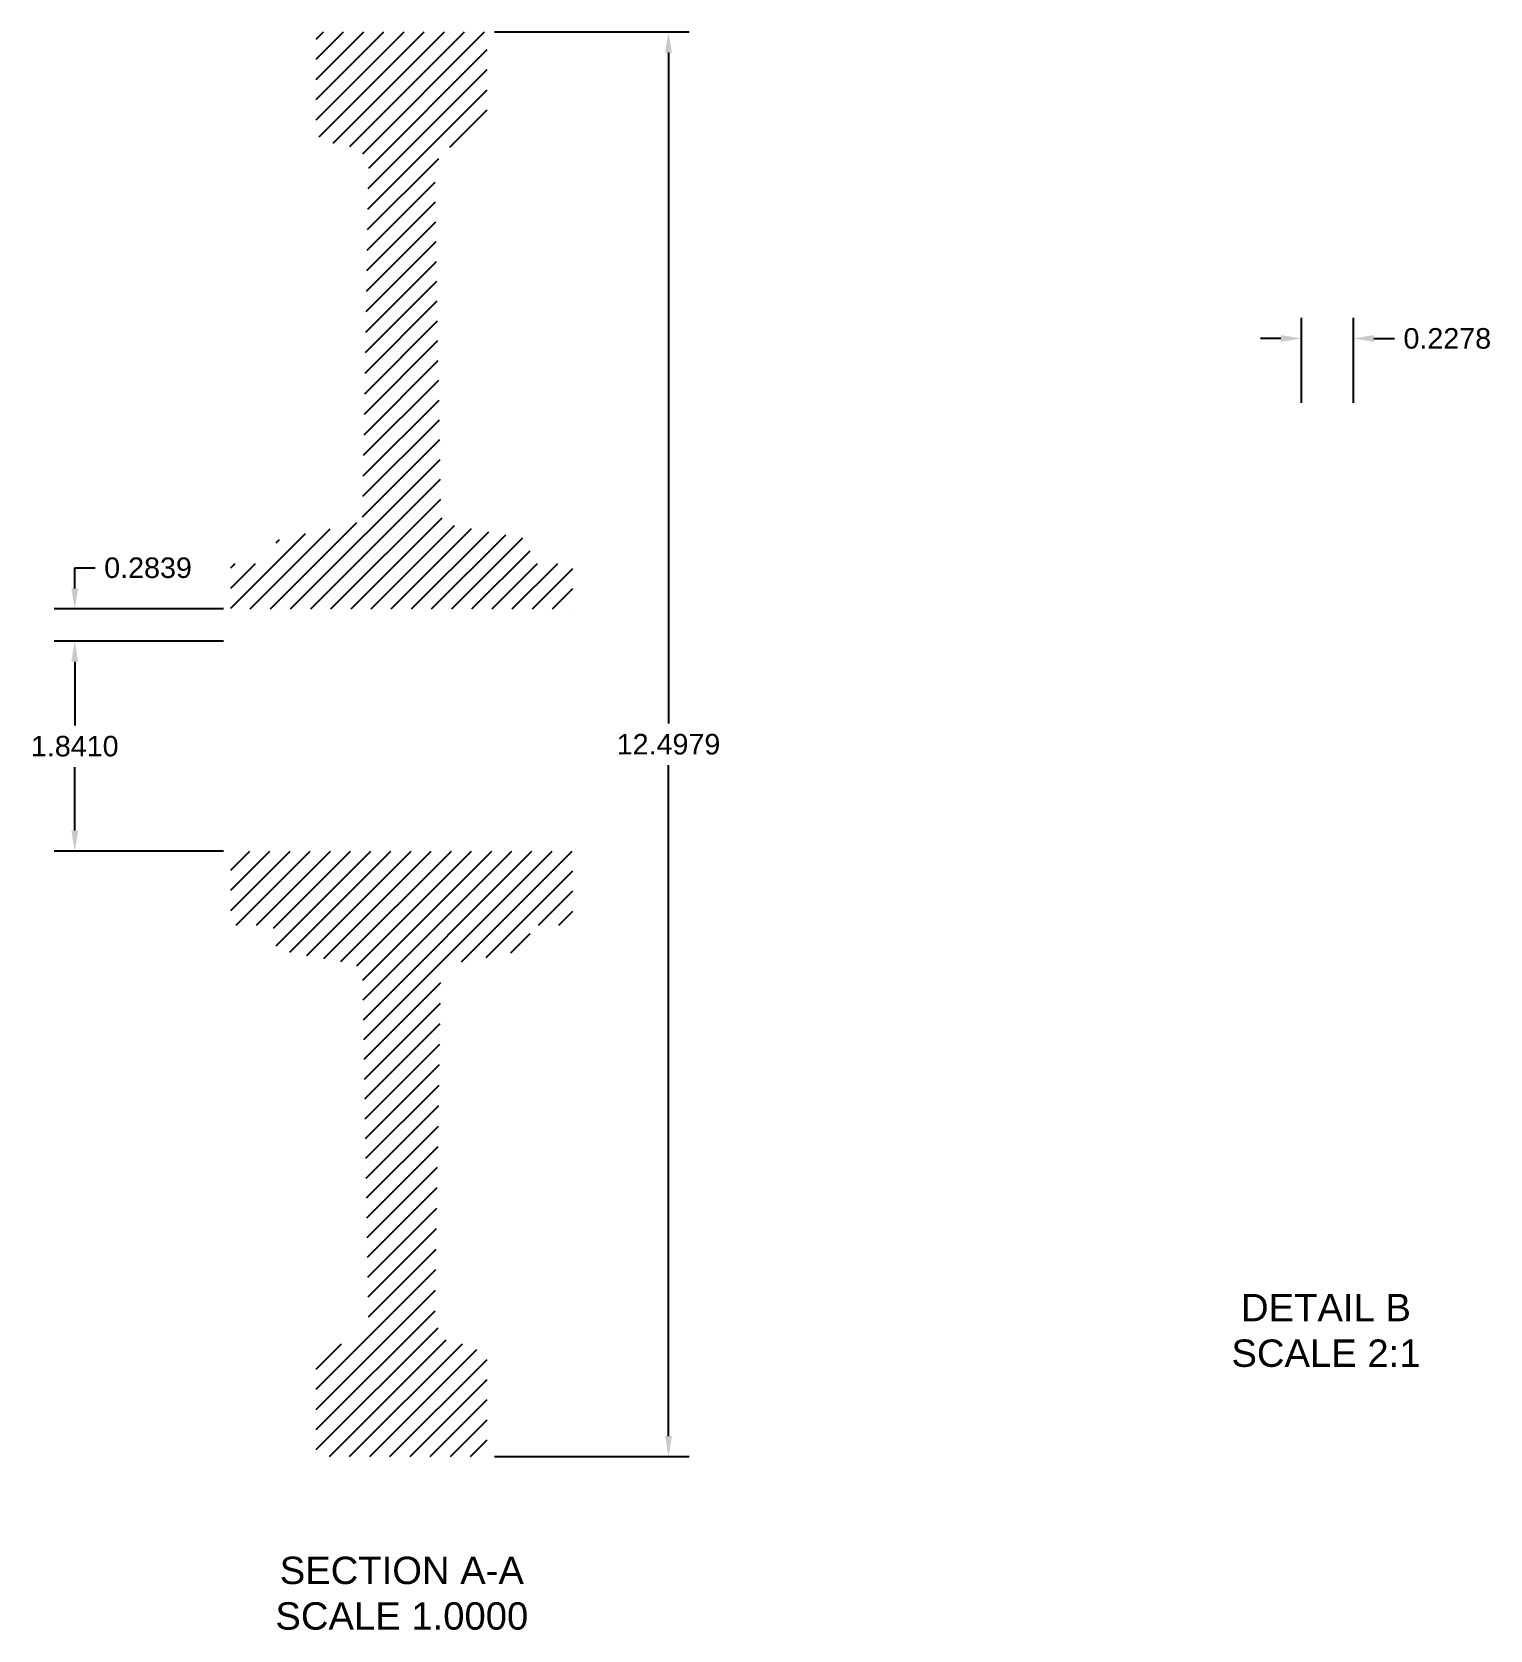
# Paper-space layout 'Layout1' of a CAD drawing. Header units: inches. Extents: x 18.1 to 30.9, y 0.3 to 14.3.
import ezdxf

# ---------------------------------------------------------------- set-up
doc = ezdxf.new("R2010")
doc.units = ezdxf.units.IN
doc.header["$MEASUREMENT"] = 0
doc.header["$PDMODE"] = 35
doc.layers.add('MD_Annotation', color=7, linetype='Continuous', lineweight=25)
doc.layers.add('MD_Hatching', color=7, linetype='Continuous', lineweight=25)
doc.layers.add('Part', color=1, linetype='Continuous')
doc.styles.get("Standard").update_dxf_attribs({"font": 'arial.ttf'})
doc.dimstyles.get("Standard").update_dxf_attribs({"dimtxt": 0.18, "dimasz": 0.18, "dimexe": 0.18, "dimexo": 0.0625, "dimgap": 0.09, "dimtad": 0, "dimtih": 1, "dimtoh": 1, "dimdec": 4, "dimzin": 0, "dimdsep": 46, "dimtxsty": 'Standard', "dimcen": 0.09, "dimadec": 0, "dimazin": 0, "dimtfac": 1, "dimtdec": 4, "dimtofl": 0, "dimtmove": 0, "dimatfit": 3, "dimfxl": 1, "dimtolj": 1, "dimtzin": 0, "dimarcsym": 0})

# ---------------------------------------------------------------- blocks, each defined once
blk = doc.blocks.new('*D11')
at = {"layer": 'Defpoints', "color": 0, "transparency": 16777216}
for p in [(22.093, 14.291), (22.093, 1.793), (23.682, 1.793)]:
    blk.add_point(p, dxfattribs=at)
at = {"layer": 'Part', "color": 0, "lineweight": -2, "transparency": 16777216}
for p, q in [((22.155, 14.291), (23.862, 14.291)), ((23.682, 14.111), (23.682, 8.224)), ((23.682, 1.973), (23.682, 7.86)), ((22.155, 1.793), (23.862, 1.793))]:
    blk.add_line(p, q, dxfattribs=at)
at = {"layer": 'Part', "color": 0, "transparency": 16777216}
for points in [[(23.652, 14.111), (23.712, 14.111), (23.682, 14.291)], [(23.652, 1.973), (23.712, 1.973), (23.682, 1.793)]]:
    blk.add_solid(points, dxfattribs=at)
at = {"layer": 'Part', "color": 0, "transparency": 16777216, "insert": (23.682, 8.042), "char_height": 0.18, "attachment_point": 5}
blk.add_mtext('\\A1;12.4979', dxfattribs=at)
blk = doc.blocks.new('*D12')
at = {"layer": 'Defpoints', "color": 0, "transparency": 16777216}
for p in [(19.843, 8.946), (18.474, 7.105), (19.843, 7.105)]:
    blk.add_point(p, dxfattribs=at)
at = {"layer": 'Part', "color": 0, "lineweight": -2, "transparency": 16777216}
for p, q in [((19.78, 8.946), (18.294, 8.946)), ((18.474, 8.766), (18.474, 8.207)), ((18.474, 7.285), (18.474, 7.843)), ((19.78, 7.105), (18.294, 7.105))]:
    blk.add_line(p, q, dxfattribs=at)
at = {"layer": 'Part', "color": 0, "transparency": 16777216}
for points in [[(18.444, 8.766), (18.504, 8.766), (18.474, 8.946)], [(18.444, 7.285), (18.504, 7.285), (18.474, 7.105)]]:
    blk.add_solid(points, dxfattribs=at)
at = {"layer": 'Part', "color": 0, "transparency": 16777216, "insert": (18.474, 8.025), "char_height": 0.18, "attachment_point": 5}
blk.add_mtext('\\A1;1.8410', dxfattribs=at)
blk = doc.blocks.new('*D13')
at = {"layer": 'Defpoints', "color": 0, "transparency": 16777216}
for p in [(18.474, 9.23), (19.843, 9.23), (19.843, 8.946)]:
    blk.add_point(p, dxfattribs=at)
at = {"layer": 'Part', "color": 0, "lineweight": -2, "transparency": 16777216}
for p, q in [((18.474, 9.41), (18.474, 9.59)), ((18.474, 9.59), (18.654, 9.59)), ((19.78, 9.23), (18.294, 9.23)), ((19.78, 8.946), (18.294, 8.946)), ((18.474, 8.766), (18.474, 8.586))]:
    blk.add_line(p, q, dxfattribs=at)
at = {"layer": 'Part', "color": 0, "transparency": 16777216}
for points in [[(18.444, 9.41), (18.504, 9.41), (18.474, 9.23)], [(18.444, 8.766), (18.504, 8.766), (18.474, 8.946)]]:
    blk.add_solid(points, dxfattribs=at)
at = {"layer": 'Part', "color": 0, "transparency": 16777216, "insert": (19.117, 9.59), "char_height": 0.18, "attachment_point": 5}
blk.add_mtext('\\A1;0.2839', dxfattribs=at)
blk = doc.blocks.new('*D14')
at = {"layer": 'Defpoints', "color": 0, "transparency": 16777216}
for p in [(29.689, 11.602), (29.233, 10.976), (29.689, 10.976)]:
    blk.add_point(p, dxfattribs=at)
at = {"layer": 'Part', "color": 0, "lineweight": -2, "transparency": 16777216}
for p, q in [((29.233, 11.038), (29.233, 11.782)), ((29.689, 11.038), (29.689, 11.782)), ((29.053, 11.602), (28.873, 11.602)), ((29.869, 11.602), (30.049, 11.602))]:
    blk.add_line(p, q, dxfattribs=at)
at = {"layer": 'Part', "color": 0, "transparency": 16777216}
for points in [[(29.053, 11.632), (29.053, 11.572), (29.233, 11.602)], [(29.869, 11.632), (29.869, 11.572), (29.689, 11.602)]]:
    blk.add_solid(points, dxfattribs=at)
at = {"layer": 'Part', "color": 0, "transparency": 16777216, "insert": (30.513, 11.602), "char_height": 0.18, "attachment_point": 5}
blk.add_mtext('\\A1;0.2278', dxfattribs=at)

psp = doc.layouts.get("Layout1")

# ---------------------------------------------------------------- hatches: boundary and pattern name
at = {"layer": 'MD_Hatching'}
h = psp.add_hatch(dxfattribs=at)
h.set_pattern_fill('ANSI31', color=256, style=0)
edge = h.paths.add_edge_path(flags=0)
edge.add_line((19.84285, 9.22982), (22.84285, 9.22982))
edge.add_line((22.84285, 9.22982), (22.84285, 9.62882))
edge.add_line((22.84285, 9.62882), (22.46785, 9.62882))
edge.add_line((22.46785, 9.62882), (22.46785, 9.79233))
edge.add_line((22.46785, 9.79233), (22.40785, 9.85233))
edge.add_line((22.40785, 9.85233), (21.78893, 9.96486))
edge.add_spline(control_points=[(21.78893, 9.96486), (21.78034, 9.96642), (21.77187, 9.969), (21.75079, 9.97773), (21.73602, 9.9876), (21.72471, 9.99891), (21.72388, 9.99977), (21.72304, 10.00065)], knot_values=[0.95461425, 0.95461425, 0.95461425, 0.95461425, 1.01564621, 1.01564621, 1.12849582, 1.12849582, 1.13748923, 1.13748923, 1.13748923, 1.13748923], degree=3, periodic=0)
edge.add_spline(control_points=[(21.72304, 10.00065), (21.71943, 10.00449), (21.7158, 10.00822), (21.70427, 10.01975), (21.69587, 10.02765), (21.68703, 10.03539)], knot_values=[6.83723435, 6.83723435, 6.83723435, 6.83723435, 6.87636265, 6.87636265, 6.96145387, 6.96145387, 6.96145387, 6.96145387], degree=3, periodic=0)
edge.add_line((21.68703, 10.03539), (21.63343, 13.1058))
edge.add_spline(control_points=[(21.63343, 13.1058), (21.64274, 13.12112), (21.65066, 13.13699), (21.66222, 13.16489), (21.66699, 13.17864), (21.67089, 13.19292)], knot_values=[3.39145675, 3.39145675, 3.39145675, 3.39145675, 3.51713913, 3.51713913, 3.62157437, 3.62157437, 3.62157437, 3.62157437], degree=3, periodic=0)
edge.add_spline(control_points=[(21.67089, 13.19292), (21.67226, 13.19796), (21.67394, 13.20281), (21.68146, 13.22096), (21.69134, 13.23574), (21.71228, 13.25669), (21.72706, 13.26656), (21.74733, 13.27496), (21.75477, 13.27731), (21.7624, 13.27888)], knot_values=[1.430168, 1.430168, 1.430168, 1.430168, 1.46704216, 1.46704216, 1.57989157, 1.57989157, 1.69274093, 1.69274093, 1.74713639, 1.74713639, 1.74713639, 1.74713639], degree=3, periodic=0)
edge.add_line((21.7624, 13.27888), (21.97285, 13.32234))
edge.add_line((21.97285, 13.32234), (22.09285, 13.44234))
edge.add_line((22.09285, 13.44234), (22.09285, 14.2913))
edge.add_line((22.09285, 14.2913), (20.59285, 14.2913))
edge.add_line((20.59285, 14.2913), (20.59285, 13.44487))
edge.add_spline(control_points=[(20.59285, 13.44487), (20.59285, 13.43006), (20.59632, 13.41263), (20.60766, 13.38526), (20.61753, 13.37049), (20.63847, 13.34954), (20.65325, 13.33967), (20.67353, 13.33127), (20.68097, 13.32892), (20.68859, 13.32735)], knot_values=[0.45139754, 0.45139754, 0.45139754, 0.45139754, 0.56424699, 0.56424699, 0.67709641, 0.67709641, 0.78994577, 0.78994577, 0.84434122, 0.84434122, 0.84434122, 0.84434122], degree=3, periodic=0)
edge.add_line((20.68859, 13.32735), (20.92331, 13.27888))
edge.add_spline(control_points=[(20.92331, 13.27888), (20.93093, 13.27731), (20.93837, 13.27496), (20.95865, 13.26656), (20.97343, 13.25669), (20.99437, 13.23574), (21.00424, 13.22096), (21.01176, 13.20281), (21.01345, 13.19796), (21.01482, 13.19292)], knot_values=[0.05845387, 0.05845387, 0.05845387, 0.05845387, 0.11284932, 0.11284932, 0.22569869, 0.22569869, 0.3385481, 0.3385481, 0.37542226, 0.37542226, 0.37542226, 0.37542226], degree=3, periodic=0)
edge.add_spline(control_points=[(21.01482, 13.19292), (21.01871, 13.17864), (21.02349, 13.16489), (21.03505, 13.13699), (21.04297, 13.12112), (21.05228, 13.1058)], knot_values=[1.49426461, 1.49426461, 1.49426461, 1.49426461, 1.59869985, 1.59869985, 1.72438223, 1.72438223, 1.72438223, 1.72438223], degree=3, periodic=0)
edge.add_line((21.05228, 13.1058), (20.99868, 10.03539))
edge.add_spline(control_points=[(20.99868, 10.03539), (20.98984, 10.02765), (20.98144, 10.01975), (20.96991, 10.00822), (20.96628, 10.00449), (20.96266, 10.00065)], knot_values=[0.89724106, 0.89724106, 0.89724106, 0.89724106, 0.98233228, 0.98233228, 1.02146058, 1.02146058, 1.02146058, 1.02146058], degree=3, periodic=0)
edge.add_spline(control_points=[(20.96266, 10.00065), (20.96183, 9.99977), (20.961, 9.99891), (20.94969, 9.9876), (20.93492, 9.97773), (20.91383, 9.969), (20.90537, 9.96642), (20.89678, 9.96486)], knot_values=[0.66810457, 0.66810457, 0.66810457, 0.66810457, 0.67709827, 0.67709827, 0.78994773, 0.78994773, 0.85097956, 0.85097956, 0.85097956, 0.85097956], degree=3, periodic=0)
edge.add_line((20.89678, 9.96486), (20.31639, 9.85934))
edge.add_spline(control_points=[(20.31639, 9.85934), (20.3078, 9.85777), (20.29933, 9.8552), (20.27825, 9.84647), (20.26347, 9.8366), (20.24253, 9.81565), (20.23266, 9.80088), (20.22132, 9.77351), (20.21785, 9.75608), (20.21785, 9.74127)], knot_values=[0.05181734, 0.05181734, 0.05181734, 0.05181734, 0.11284913, 0.11284913, 0.2256986, 0.2256986, 0.3385485, 0.3385485, 0.45139883, 0.45139883, 0.45139883, 0.45139883], degree=3, periodic=0)
edge.add_line((20.21785, 9.74127), (20.21785, 9.62882))
edge.add_line((20.21785, 9.62882), (19.84285, 9.62882))
edge.add_line((19.84285, 9.62882), (19.84285, 9.22982))
edge = h.paths.add_edge_path(flags=0)
edge.add_line((19.84285, 7.10486), (19.84285, 6.45586))
edge.add_line((19.84285, 6.45586), (20.21785, 6.45586))
edge.add_line((20.21785, 6.45586), (20.21785, 6.34341))
edge.add_spline(control_points=[(20.21785, 6.34341), (20.21785, 6.3286), (20.22132, 6.31117), (20.23266, 6.28381), (20.24253, 6.26903), (20.26347, 6.24808), (20.27825, 6.23821), (20.29933, 6.22948), (20.3078, 6.22691), (20.31639, 6.22534)], knot_values=[1.35419685, 1.35419685, 1.35419685, 1.35419685, 1.46704717, 1.46704717, 1.57989708, 1.57989708, 1.69274654, 1.69274654, 1.75377833, 1.75377833, 1.75377833, 1.75377833], degree=3, periodic=0)
edge.add_line((20.31639, 6.22534), (20.89678, 6.11982))
edge.add_spline(control_points=[(20.89678, 6.11982), (20.90537, 6.11826), (20.91383, 6.11568), (20.93492, 6.10695), (20.94969, 6.09708), (20.961, 6.08577), (20.96183, 6.08491), (20.96266, 6.08403)], knot_values=[0.95461425, 0.95461425, 0.95461425, 0.95461425, 1.01564607, 1.01564607, 1.12849554, 1.12849554, 1.13748924, 1.13748924, 1.13748924, 1.13748924], degree=3, periodic=0)
edge.add_spline(control_points=[(20.96266, 6.08403), (20.96628, 6.08019), (20.96991, 6.07646), (20.98144, 6.06493), (20.98984, 6.05703), (20.99868, 6.04929)], knot_values=[6.83723435, 6.83723435, 6.83723435, 6.83723435, 6.87636265, 6.87636265, 6.96145387, 6.96145387, 6.96145387, 6.96145387], degree=3, periodic=0)
edge.add_line((20.99868, 6.04929), (21.05228, 2.97888))
edge.add_spline(control_points=[(21.05228, 2.97888), (21.04297, 2.96356), (21.03505, 2.94769), (21.02349, 2.91979), (21.01871, 2.90604), (21.01482, 2.89176)], knot_values=[3.39145675, 3.39145675, 3.39145675, 3.39145675, 3.51713913, 3.51713913, 3.62157437, 3.62157437, 3.62157437, 3.62157437], degree=3, periodic=0)
edge.add_spline(control_points=[(21.01482, 2.89176), (21.01345, 2.88672), (21.01176, 2.88187), (21.00424, 2.86372), (20.99437, 2.84894), (20.97343, 2.82799), (20.95865, 2.81812), (20.93837, 2.80972), (20.93093, 2.80737), (20.92331, 2.8058)], knot_values=[1.430168, 1.430168, 1.430168, 1.430168, 1.46704216, 1.46704216, 1.57989157, 1.57989157, 1.69274093, 1.69274093, 1.74713639, 1.74713639, 1.74713639, 1.74713639], degree=3, periodic=0)
edge.add_line((20.92331, 2.8058), (20.68859, 2.75733))
edge.add_spline(control_points=[(20.68859, 2.75733), (20.68097, 2.75576), (20.67353, 2.75341), (20.65325, 2.74501), (20.63847, 2.73514), (20.61753, 2.71419), (20.60766, 2.69942), (20.59632, 2.67205), (20.59285, 2.65462), (20.59285, 2.63981)], knot_values=[0.96124897, 0.96124897, 0.96124897, 0.96124897, 1.01564442, 1.01564442, 1.12849378, 1.12849378, 1.2413432, 1.2413432, 1.35419265, 1.35419265, 1.35419265, 1.35419265], degree=3, periodic=0)
edge.add_line((20.59285, 2.63981), (20.59285, 1.79338))
edge.add_line((20.59285, 1.79338), (22.09285, 1.79338))
edge.add_line((22.09285, 1.79338), (22.09285, 2.64234))
edge.add_line((22.09285, 2.64234), (21.97285, 2.76234))
edge.add_line((21.97285, 2.76234), (21.7624, 2.8058))
edge.add_spline(control_points=[(21.7624, 2.8058), (21.75477, 2.80737), (21.74733, 2.80972), (21.72706, 2.81812), (21.71228, 2.82799), (21.69134, 2.84894), (21.68146, 2.86372), (21.67394, 2.88187), (21.67226, 2.88672), (21.67089, 2.89176)], knot_values=[0.05845387, 0.05845387, 0.05845387, 0.05845387, 0.11284932, 0.11284932, 0.22569869, 0.22569869, 0.3385481, 0.3385481, 0.37542226, 0.37542226, 0.37542226, 0.37542226], degree=3, periodic=0)
edge.add_spline(control_points=[(21.67089, 2.89176), (21.66699, 2.90604), (21.66222, 2.91979), (21.65066, 2.94769), (21.64274, 2.96356), (21.63343, 2.97888)], knot_values=[1.49426461, 1.49426461, 1.49426461, 1.49426461, 1.59869985, 1.59869985, 1.72438223, 1.72438223, 1.72438223, 1.72438223], degree=3, periodic=0)
edge.add_line((21.63343, 2.97888), (21.68703, 6.04929))
edge.add_spline(control_points=[(21.68703, 6.04929), (21.69587, 6.05703), (21.70427, 6.06493), (21.7158, 6.07646), (21.71943, 6.08019), (21.72304, 6.08403)], knot_values=[0.89724106, 0.89724106, 0.89724106, 0.89724106, 0.98233228, 0.98233228, 1.02146058, 1.02146058, 1.02146058, 1.02146058], degree=3, periodic=0)
edge.add_spline(control_points=[(21.72304, 6.08403), (21.72388, 6.08491), (21.72471, 6.08577), (21.73602, 6.09708), (21.75079, 6.10695), (21.77187, 6.11568), (21.78034, 6.11826), (21.78893, 6.11982)], knot_values=[0.66810457, 0.66810457, 0.66810457, 0.66810457, 0.67709798, 0.67709798, 0.78994759, 0.78994759, 0.85097955, 0.85097955, 0.85097955, 0.85097955], degree=3, periodic=0)
edge.add_line((21.78893, 6.11982), (22.40785, 6.23235))
edge.add_line((22.40785, 6.23235), (22.46785, 6.29235))
edge.add_line((22.46785, 6.29235), (22.46785, 6.45586))
edge.add_line((22.46785, 6.45586), (22.84285, 6.45586))
edge.add_line((22.84285, 6.45586), (22.84285, 7.10486))
edge.add_line((22.84285, 7.10486), (19.84285, 7.10486))

# ---------------------------------------------------------------- texts
at = {"layer": 'MD_Annotation', "char_height": 0.24, "attachment_point": 2}
for s, insert, width in [('DETAIL B\\PSCALE 2:1', (29.44872, 3.22087), 1.702101), ('SECTION A-A\\PSCALE 1.0000', (21.34285, 0.91543), 2.3070123)]:
    psp.add_mtext(s, dxfattribs=dict(at, insert=insert, width=width))

# ---------------------------------------------------------------- dimensions: what is measured, and where the dimension line sits
at = {"layer": 'Part'}
for base, p1, p2, angle, override, picture, middle in [((23.68244, 1.79338), (22.09285, 14.2913), (22.09285, 1.79338), 90, {"dimlfac": -1}, '*D11', (23.68244, 8.04234)), ((29.68899, 11.60162), (29.23335, 10.97587), (29.68899, 10.97587), 180, {"dimlfac": -0.5}, '*D14', (30.5128, 11.60162)), ((18.47366, 7.10486), (19.84285, 8.94589), (19.84285, 7.10486), 270, {"dimlfac": -1}, '*D12', (18.47366, 8.02538))]:
    dim = psp.add_linear_dim(base=base, p1=p1, p2=p2, angle=angle, dimstyle='Standard', override=override, dxfattribs=at)
    dim.commit()
    dim.dimension.update_dxf_attribs({"geometry": picture, "text_midpoint": middle})
dim = psp.add_linear_dim(base=(18.47366, 9.22982), p1=(19.84285, 8.94589), p2=(19.84285, 9.22982), angle=270, dimstyle='Standard', override={"dimlfac": -1}, dxfattribs=at)
dim.commit()
dim.dimension.update_dxf_attribs({"geometry": '*D13', "text_midpoint": (19.11747, 9.58982), "dimtype": 160})

doc.saveas('drawing.dxf')
